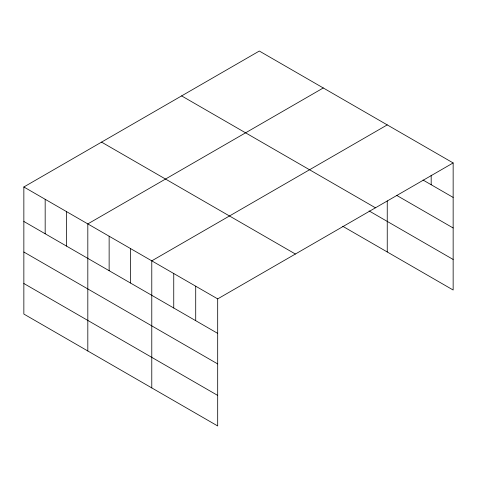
<?xml version="1.0" encoding="UTF-8"?>
<svg xmlns="http://www.w3.org/2000/svg" width="477" height="477" viewBox="0 0 477 477"><rect width="100%" height="100%" fill="white"/><g stroke="black" fill="none" stroke-linecap="round" stroke-linejoin="round"><path stroke-width="0.72" d="M453.15 162.943L259.315 51.039L23.85 186.984L23.85 314.057L217.685 425.961L217.685 298.888L453.15 162.943L453.15 290.016L342.724 226.265M323.281 87.965L87.816 223.91L87.816 350.983M387.246 124.896L151.781 260.841L151.781 387.914M423.021 180.026L453.15 197.418M396.661 195.367L453.15 227.976M181.612 95.901L375.447 207.805M369.061 210.912L453.15 259.464M101.553 142.122L295.388 254.026M23.85 186.984L217.685 298.888M23.85 221.459L217.685 333.369M23.85 252.017L217.685 363.921M23.85 283.499L217.685 395.409M431.184 175.202L431.184 184.736M387.246 200.912L387.246 251.969M195.713 286.206L195.713 320.681M173.747 273.524L173.747 307.999M130.459 248.529L130.459 283.01M109.138 236.222L109.138 270.697M66.494 211.603L66.494 246.078M45.172 199.291L45.172 233.766"/></g></svg>
